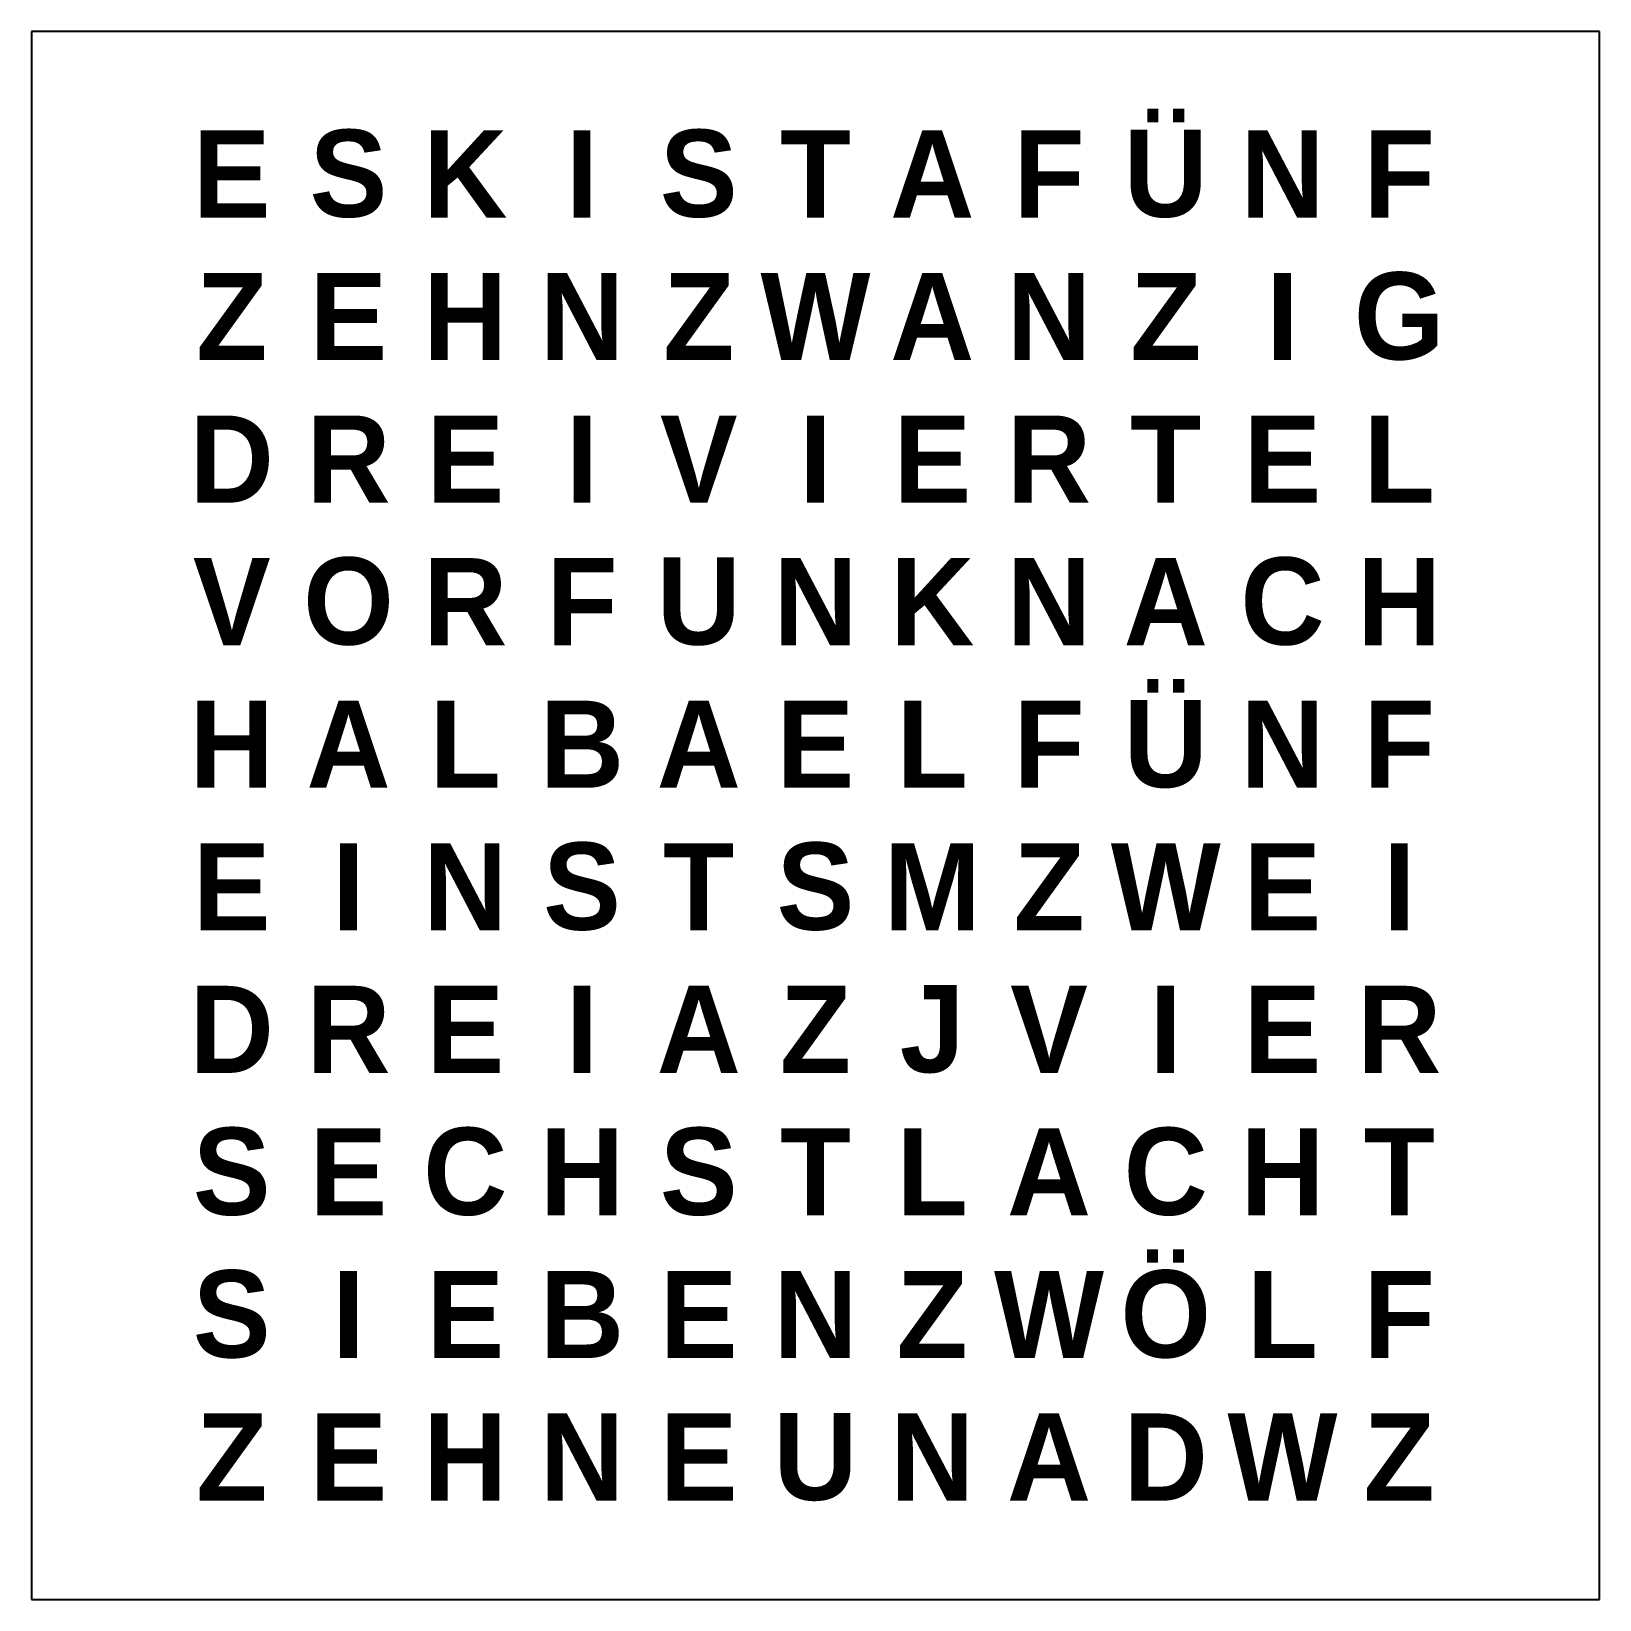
# Model space of a CAD drawing. Header units: millimetres. Extents: x 0 to 450, y 0 to 450.
import ezdxf

# ---------------------------------------------------------------- set-up
doc = ezdxf.new("R2010")
doc.units = ezdxf.units.MM
doc.layers.get('0').update_dxf_attribs({"lineweight": 25})
doc.layers.add('layer 1', color=7, linetype='Continuous', lineweight=25)
doc.styles.add('textstyle0', font='')
doc.styles.add('textstyle1', font='')
doc.styles.add('textstyle10', font='')
doc.styles.add('textstyle100', font='')
doc.styles.add('textstyle101', font='')
doc.styles.add('textstyle102', font='')
doc.styles.add('textstyle103', font='')
doc.styles.add('textstyle104', font='')
doc.styles.add('textstyle105', font='')
doc.styles.add('textstyle106', font='')
doc.styles.add('textstyle107', font='')
doc.styles.add('textstyle108', font='')
doc.styles.add('textstyle109', font='')
doc.styles.add('textstyle11', font='')
doc.styles.add('textstyle12', font='')
doc.styles.add('textstyle13', font='')
doc.styles.add('textstyle14', font='')
doc.styles.add('textstyle15', font='')
doc.styles.add('textstyle16', font='')
doc.styles.add('textstyle17', font='')
doc.styles.add('textstyle18', font='')
doc.styles.add('textstyle19', font='')
doc.styles.add('textstyle2', font='')
doc.styles.add('textstyle20', font='')
doc.styles.add('textstyle21', font='')
doc.styles.add('textstyle22', font='')
doc.styles.add('textstyle23', font='')
doc.styles.add('textstyle24', font='')
doc.styles.add('textstyle25', font='')
doc.styles.add('textstyle26', font='')
doc.styles.add('textstyle27', font='')
doc.styles.add('textstyle28', font='')
doc.styles.add('textstyle29', font='')
doc.styles.add('textstyle3', font='')
doc.styles.add('textstyle30', font='')
doc.styles.add('textstyle31', font='')
doc.styles.add('textstyle32', font='')
doc.styles.add('textstyle33', font='')
doc.styles.add('textstyle34', font='')
doc.styles.add('textstyle35', font='')
doc.styles.add('textstyle36', font='')
doc.styles.add('textstyle37', font='')
doc.styles.add('textstyle38', font='')
doc.styles.add('textstyle39', font='')
doc.styles.add('textstyle4', font='')
doc.styles.add('textstyle40', font='')
doc.styles.add('textstyle41', font='')
doc.styles.add('textstyle42', font='')
doc.styles.add('textstyle43', font='')
doc.styles.add('textstyle44', font='')
doc.styles.add('textstyle45', font='')
doc.styles.add('textstyle46', font='')
doc.styles.add('textstyle47', font='')
doc.styles.add('textstyle48', font='')
doc.styles.add('textstyle49', font='')
doc.styles.add('textstyle5', font='')
doc.styles.add('textstyle50', font='')
doc.styles.add('textstyle51', font='')
doc.styles.add('textstyle52', font='')
doc.styles.add('textstyle53', font='')
doc.styles.add('textstyle54', font='')
doc.styles.add('textstyle55', font='')
doc.styles.add('textstyle56', font='')
doc.styles.add('textstyle57', font='')
doc.styles.add('textstyle58', font='')
doc.styles.add('textstyle59', font='')
doc.styles.add('textstyle6', font='')
doc.styles.add('textstyle60', font='')
doc.styles.add('textstyle61', font='')
doc.styles.add('textstyle62', font='')
doc.styles.add('textstyle63', font='')
doc.styles.add('textstyle64', font='')
doc.styles.add('textstyle65', font='')
doc.styles.add('textstyle66', font='')
doc.styles.add('textstyle67', font='')
doc.styles.add('textstyle68', font='')
doc.styles.add('textstyle69', font='')
doc.styles.add('textstyle7', font='')
doc.styles.add('textstyle70', font='')
doc.styles.add('textstyle71', font='')
doc.styles.add('textstyle72', font='')
doc.styles.add('textstyle73', font='')
doc.styles.add('textstyle74', font='')
doc.styles.add('textstyle75', font='')
doc.styles.add('textstyle76', font='')
doc.styles.add('textstyle77', font='')
doc.styles.add('textstyle78', font='')
doc.styles.add('textstyle79', font='')
doc.styles.add('textstyle8', font='')
doc.styles.add('textstyle80', font='')
doc.styles.add('textstyle81', font='')
doc.styles.add('textstyle82', font='')
doc.styles.add('textstyle83', font='')
doc.styles.add('textstyle84', font='')
doc.styles.add('textstyle85', font='')
doc.styles.add('textstyle86', font='')
doc.styles.add('textstyle87', font='')
doc.styles.add('textstyle88', font='')
doc.styles.add('textstyle89', font='')
doc.styles.add('textstyle9', font='')
doc.styles.add('textstyle90', font='')
doc.styles.add('textstyle91', font='')
doc.styles.add('textstyle92', font='')
doc.styles.add('textstyle93', font='')
doc.styles.add('textstyle94', font='')
doc.styles.add('textstyle95', font='')
doc.styles.add('textstyle96', font='')
doc.styles.add('textstyle97', font='')
doc.styles.add('textstyle98', font='')
doc.styles.add('textstyle99', font='')
doc.styles.get('textstyle0').set_extended_font_data('Walkway Bold')
doc.styles.get('textstyle1').set_extended_font_data('Walkway Bold')
doc.styles.get('textstyle10').set_extended_font_data('Walkway Bold')
doc.styles.get('textstyle100').set_extended_font_data('Walkway Bold')
doc.styles.get('textstyle101').set_extended_font_data('Walkway Bold')
doc.styles.get('textstyle102').set_extended_font_data('Walkway Bold')
doc.styles.get('textstyle103').set_extended_font_data('Walkway Bold')
doc.styles.get('textstyle104').set_extended_font_data('Walkway Bold')
doc.styles.get('textstyle105').set_extended_font_data('Walkway Bold')
doc.styles.get('textstyle106').set_extended_font_data('Walkway Bold')
doc.styles.get('textstyle107').set_extended_font_data('Walkway Bold')
doc.styles.get('textstyle108').set_extended_font_data('Walkway Bold')
doc.styles.get('textstyle109').set_extended_font_data('Walkway Bold')
doc.styles.get('textstyle11').set_extended_font_data('Walkway Bold')
doc.styles.get('textstyle12').set_extended_font_data('Walkway Bold')
doc.styles.get('textstyle13').set_extended_font_data('Walkway Bold')
doc.styles.get('textstyle14').set_extended_font_data('Walkway Bold')
doc.styles.get('textstyle15').set_extended_font_data('Walkway Bold')
doc.styles.get('textstyle16').set_extended_font_data('Walkway Bold')
doc.styles.get('textstyle17').set_extended_font_data('Walkway Bold')
doc.styles.get('textstyle18').set_extended_font_data('Walkway Bold')
doc.styles.get('textstyle19').set_extended_font_data('Walkway Bold')
doc.styles.get('textstyle2').set_extended_font_data('Walkway Bold')
doc.styles.get('textstyle20').set_extended_font_data('Walkway Bold')
doc.styles.get('textstyle21').set_extended_font_data('Walkway Bold')
doc.styles.get('textstyle22').set_extended_font_data('Walkway Bold')
doc.styles.get('textstyle23').set_extended_font_data('Walkway Bold')
doc.styles.get('textstyle24').set_extended_font_data('Walkway Bold')
doc.styles.get('textstyle25').set_extended_font_data('Walkway Bold')
doc.styles.get('textstyle26').set_extended_font_data('Walkway Bold')
doc.styles.get('textstyle27').set_extended_font_data('Walkway Bold')
doc.styles.get('textstyle28').set_extended_font_data('Walkway Bold')
doc.styles.get('textstyle29').set_extended_font_data('Walkway Bold')
doc.styles.get('textstyle3').set_extended_font_data('Walkway Bold')
doc.styles.get('textstyle30').set_extended_font_data('Walkway Bold')
doc.styles.get('textstyle31').set_extended_font_data('Walkway Bold')
doc.styles.get('textstyle32').set_extended_font_data('Walkway Bold')
doc.styles.get('textstyle33').set_extended_font_data('Walkway Bold')
doc.styles.get('textstyle34').set_extended_font_data('Walkway Bold')
doc.styles.get('textstyle35').set_extended_font_data('Walkway Bold')
doc.styles.get('textstyle36').set_extended_font_data('Walkway Bold')
doc.styles.get('textstyle37').set_extended_font_data('Walkway Bold')
doc.styles.get('textstyle38').set_extended_font_data('Walkway Bold')
doc.styles.get('textstyle39').set_extended_font_data('Walkway Bold')
doc.styles.get('textstyle4').set_extended_font_data('Walkway Bold')
doc.styles.get('textstyle40').set_extended_font_data('Walkway Bold')
doc.styles.get('textstyle41').set_extended_font_data('Walkway Bold')
doc.styles.get('textstyle42').set_extended_font_data('Walkway Bold')
doc.styles.get('textstyle43').set_extended_font_data('Walkway Bold')
doc.styles.get('textstyle44').set_extended_font_data('Walkway Bold')
doc.styles.get('textstyle45').set_extended_font_data('Walkway Bold')
doc.styles.get('textstyle46').set_extended_font_data('Walkway Bold')
doc.styles.get('textstyle47').set_extended_font_data('Walkway Bold')
doc.styles.get('textstyle48').set_extended_font_data('Walkway Bold')
doc.styles.get('textstyle49').set_extended_font_data('Walkway Bold')
doc.styles.get('textstyle5').set_extended_font_data('Walkway Bold')
doc.styles.get('textstyle50').set_extended_font_data('Walkway Bold')
doc.styles.get('textstyle51').set_extended_font_data('Walkway Bold')
doc.styles.get('textstyle52').set_extended_font_data('Walkway Bold')
doc.styles.get('textstyle53').set_extended_font_data('Walkway Bold')
doc.styles.get('textstyle54').set_extended_font_data('Walkway Bold')
doc.styles.get('textstyle55').set_extended_font_data('Walkway Bold')
doc.styles.get('textstyle56').set_extended_font_data('Walkway Bold')
doc.styles.get('textstyle57').set_extended_font_data('Walkway Bold')
doc.styles.get('textstyle58').set_extended_font_data('Walkway Bold')
doc.styles.get('textstyle59').set_extended_font_data('Walkway Bold')
doc.styles.get('textstyle6').set_extended_font_data('Walkway Bold')
doc.styles.get('textstyle60').set_extended_font_data('Walkway Bold')
doc.styles.get('textstyle61').set_extended_font_data('Walkway Bold')
doc.styles.get('textstyle62').set_extended_font_data('Walkway Bold')
doc.styles.get('textstyle63').set_extended_font_data('Walkway Bold')
doc.styles.get('textstyle64').set_extended_font_data('Walkway Bold')
doc.styles.get('textstyle65').set_extended_font_data('Walkway Bold')
doc.styles.get('textstyle66').set_extended_font_data('Walkway Bold')
doc.styles.get('textstyle67').set_extended_font_data('Walkway Bold')
doc.styles.get('textstyle68').set_extended_font_data('Walkway Bold')
doc.styles.get('textstyle69').set_extended_font_data('Walkway Bold')
doc.styles.get('textstyle7').set_extended_font_data('Walkway Bold')
doc.styles.get('textstyle70').set_extended_font_data('Walkway Bold')
doc.styles.get('textstyle71').set_extended_font_data('Walkway Bold')
doc.styles.get('textstyle72').set_extended_font_data('Walkway Bold')
doc.styles.get('textstyle73').set_extended_font_data('Walkway Bold')
doc.styles.get('textstyle74').set_extended_font_data('Walkway Bold')
doc.styles.get('textstyle75').set_extended_font_data('Walkway Bold')
doc.styles.get('textstyle76').set_extended_font_data('Walkway Bold')
doc.styles.get('textstyle77').set_extended_font_data('Walkway Bold')
doc.styles.get('textstyle78').set_extended_font_data('Walkway Bold')
doc.styles.get('textstyle79').set_extended_font_data('Walkway Bold')
doc.styles.get('textstyle8').set_extended_font_data('Walkway Bold')
doc.styles.get('textstyle80').set_extended_font_data('Walkway Bold')
doc.styles.get('textstyle81').set_extended_font_data('Walkway Bold')
doc.styles.get('textstyle82').set_extended_font_data('Walkway Bold')
doc.styles.get('textstyle83').set_extended_font_data('Walkway Bold')
doc.styles.get('textstyle84').set_extended_font_data('Walkway Bold')
doc.styles.get('textstyle85').set_extended_font_data('Walkway Bold')
doc.styles.get('textstyle86').set_extended_font_data('Walkway Bold')
doc.styles.get('textstyle87').set_extended_font_data('Walkway Bold')
doc.styles.get('textstyle88').set_extended_font_data('Walkway Bold')
doc.styles.get('textstyle89').set_extended_font_data('Walkway Bold')
doc.styles.get('textstyle9').set_extended_font_data('Walkway Bold')
doc.styles.get('textstyle90').set_extended_font_data('Walkway Bold')
doc.styles.get('textstyle91').set_extended_font_data('Walkway Bold')
doc.styles.get('textstyle92').set_extended_font_data('Walkway Bold')
doc.styles.get('textstyle93').set_extended_font_data('Walkway Bold')
doc.styles.get('textstyle94').set_extended_font_data('Walkway Bold')
doc.styles.get('textstyle95').set_extended_font_data('Walkway Bold')
doc.styles.get('textstyle96').set_extended_font_data('Walkway Bold')
doc.styles.get('textstyle97').set_extended_font_data('Walkway Bold')
doc.styles.get('textstyle98').set_extended_font_data('Walkway Bold')
doc.styles.get('textstyle99').set_extended_font_data('Walkway Bold')

msp = doc.modelspace()

# ---------------------------------------------------------------- linework, layer by layer
at = {"layer": 'layer 1'}
for p, q in [((450, 450), (0, 450)), ((0, 450), (0, 0)), ((450, 0), (450, 450)), ((0, 0), (450, 0))]:
    msp.add_line(p, q, dxfattribs=at)

# ---------------------------------------------------------------- texts
at = {"attachment_point": 5}
for s, insert, char_height, style in [('\\H25;Ü', (325.5, 409.09), 15, 'textstyle78'), ('\\H25;E', (57.5, 409.09), 25, 'textstyle9'), ('\\H25;S', (91, 409.09), 15, 'textstyle19'), ('\\H25;K', (124.5, 409.09), 15, 'textstyle109'), ('\\H25;I', (158, 409.09), 15, 'textstyle28'), ('\\H25;S', (191.5, 409.09), 15, 'textstyle38'), ('\\H25;T', (225, 409.09), 15, 'textstyle49'), ('\\H25;A', (258.5, 409.09), 15, 'textstyle59'), ('\\H25;F', (292, 409.09), 15, 'textstyle69'), ('\\H25;N', (359, 409.09), 15, 'textstyle80'), ('\\H25;F', (392.5, 409.09), 15, 'textstyle90'), ('\\H25;E', (91, 368.18), 15, 'textstyle14'), ('\\H25;H', (124.5, 368.18), 15, 'textstyle103'), ('\\H25;N', (158, 368.18), 15, 'textstyle23'), ('\\H25;Z', (191.5, 368.18), 15, 'textstyle34'), ('\\H25;W', (225, 368.18), 15, 'textstyle44'), ('\\H25;A', (258.5, 368.18), 15, 'textstyle54'), ('\\H25;N', (292, 368.18), 15, 'textstyle64'), ('\\H25;Z', (325.5, 368.18), 15, 'textstyle74'), ('\\H25;I', (359, 368.18), 15, 'textstyle84'), ('\\H25;G', (392.5, 368.18), 15, 'textstyle93'), ('\\H25;R', (91, 327.27), 15, 'textstyle15'), ('\\H25;E', (124.5, 327.27), 15, 'textstyle104'), ('\\H25;I', (158, 327.27), 15, 'textstyle24'), ('\\H25;V', (191.5, 327.27), 15, 'textstyle35'), ('\\H25;I', (225, 327.27), 15, 'textstyle45'), ('\\H25;E', (258.5, 327.27), 15, 'textstyle55'), ('\\H25;R', (292, 327.27), 15, 'textstyle65'), ('\\H25;T', (325.5, 327.27), 15, 'textstyle75'), ('\\H25;E', (359, 327.27), 15, 'textstyle85'), ('\\H25;L', (392.5, 327.27), 15, 'textstyle94'), ('\\H25;O', (91, 286.36), 15, 'textstyle16'), ('\\H25;R', (124.5, 286.36), 15, 'textstyle100'), ('\\H25;F', (158, 286.36), 15, 'textstyle25'), ('\\H25;U', (191.5, 286.36), 15, 'textstyle36'), ('\\H25;N', (225, 286.36), 15, 'textstyle46'), ('\\H25;K', (258.5, 286.36), 15, 'textstyle56'), ('\\H25;N', (292, 286.36), 15, 'textstyle66'), ('\\H25;A', (325.5, 286.36), 15, 'textstyle76'), ('\\H25;C', (359, 286.36), 15, 'textstyle86'), ('\\H25;H', (392.5, 286.36), 15, 'textstyle95'), ('\\H25;Ü', (325.5, 245.45), 15, 'textstyle71'), ('\\H25;A', (91, 245.45), 15, 'textstyle11'), ('\\H25;L', (124.5, 245.45), 15, 'textstyle101'), ('\\H25;B', (158, 245.45), 15, 'textstyle20'), ('\\H25;A', (191.5, 245.45), 15, 'textstyle31'), ('\\H25;E', (225, 245.45), 15, 'textstyle41'), ('\\H25;L', (258.5, 245.45), 15, 'textstyle51'), ('\\H25;F', (292, 245.45), 15, 'textstyle61'), ('\\H25;N', (359, 245.45), 15, 'textstyle81'), ('\\H25;F', (392.5, 245.45), 15, 'textstyle91'), ('\\H25;I', (91, 204.55), 15, 'textstyle12'), ('\\H25;N', (124.5, 204.55), 15, 'textstyle102'), ('\\H25;S', (158, 204.55), 15, 'textstyle21'), ('\\H25;T', (191.5, 204.55), 15, 'textstyle32'), ('\\H25;S', (225, 204.55), 15, 'textstyle42'), ('\\H25;M', (258.5, 204.55), 15, 'textstyle52'), ('\\H25;Z', (292, 204.55), 15, 'textstyle62'), ('\\H25;W', (325.5, 204.55), 15, 'textstyle72'), ('\\H25;E', (359, 204.55), 15, 'textstyle82'), ('\\H25;I', (392.5, 204.55), 15, 'textstyle92'), ('\\H25;R', (91, 163.64), 15, 'textstyle13'), ('\\H25;E', (124.5, 163.64), 15, 'textstyle106'), ('\\H25;I', (158, 163.64), 15, 'textstyle22'), ('\\H25;A', (191.5, 163.64), 15, 'textstyle33'), ('\\H25;Z', (225, 163.64), 15, 'textstyle43'), ('\\H25;J', (258.5, 163.64), 15, 'textstyle53'), ('\\H25;V', (292, 163.64), 15, 'textstyle63'), ('\\H25;I', (325.5, 163.64), 15, 'textstyle73'), ('\\H25;E', (359, 163.64), 15, 'textstyle83'), ('\\H25;R', (392.5, 163.64), 15, 'textstyle97'), ('\\H25;E', (91, 122.73), 15, 'textstyle17'), ('\\H25;C', (124.5, 122.73), 15, 'textstyle107'), ('\\H25;H', (158, 122.73), 15, 'textstyle26'), ('\\H25;S', (191.5, 122.73), 15, 'textstyle37'), ('\\H25;T', (225, 122.73), 15, 'textstyle47'), ('\\H25;L', (258.5, 122.73), 15, 'textstyle57'), ('\\H25;A', (292, 122.73), 15, 'textstyle67'), ('\\H25;C', (325.5, 122.73), 15, 'textstyle77'), ('\\H25;H', (359, 122.73), 15, 'textstyle88'), ('\\H25;T', (392.5, 122.73), 15, 'textstyle98'), ('\\H25;Ö', (325.5, 81.82), 15, 'textstyle79'), ('\\H25;I', (91, 81.82), 15, 'textstyle18'), ('\\H25;E', (124.5, 81.82), 15, 'textstyle108'), ('\\H25;B', (158, 81.82), 15, 'textstyle27'), ('\\H25;E', (191.5, 81.82), 15, 'textstyle39'), ('\\H25;N', (225, 81.82), 15, 'textstyle48'), ('\\H25;Z', (258.5, 81.82), 15, 'textstyle58'), ('\\H25;W', (292, 81.82), 15, 'textstyle68'), ('\\H25;L', (359, 81.82), 15, 'textstyle89'), ('\\H25;F', (392.5, 81.82), 15, 'textstyle99'), ('\\H25;E', (91, 40.91), 15, 'textstyle10'), ('\\H25;H', (124.5, 40.91), 15, 'textstyle105'), ('\\H25;N', (158, 40.91), 15, 'textstyle29'), ('\\H25;E', (191.5, 40.91), 15, 'textstyle30'), ('\\H25;U', (225, 40.91), 15, 'textstyle40'), ('\\H25;N', (258.5, 40.91), 15, 'textstyle50'), ('\\H25;A', (292, 40.91), 15, 'textstyle60'), ('\\H25;D', (325.5, 40.91), 15, 'textstyle70'), ('\\H25;W', (359, 40.91), 15, 'textstyle87'), ('\\H25;Z', (392.5, 40.91), 15, 'textstyle96')]:
    msp.add_mtext(s, dxfattribs=dict(at, insert=insert, char_height=char_height, style=style))
at = {"char_height": 15, "attachment_point": 5, "rotation": 0}
for s, insert, style in [('\\H25;Z', (57.5, 368.18), 'textstyle4'), ('\\H25;D', (57.5, 327.27), 'textstyle5'), ('\\H25;V', (57.5, 286.36), 'textstyle6'), ('\\H25;H', (57.5, 245.45), 'textstyle1'), ('\\H25;E', (57.5, 204.55), 'textstyle2'), ('\\H25;D', (57.5, 163.64), 'textstyle3'), ('\\H25;S', (57.5, 122.73), 'textstyle7'), ('\\H25;S', (57.5, 81.82), 'textstyle8'), ('\\H25;Z', (57.5, 40.91), 'textstyle0')]:
    msp.add_mtext(s, dxfattribs=dict(at, insert=insert, style=style))

doc.saveas('drawing.dxf')
